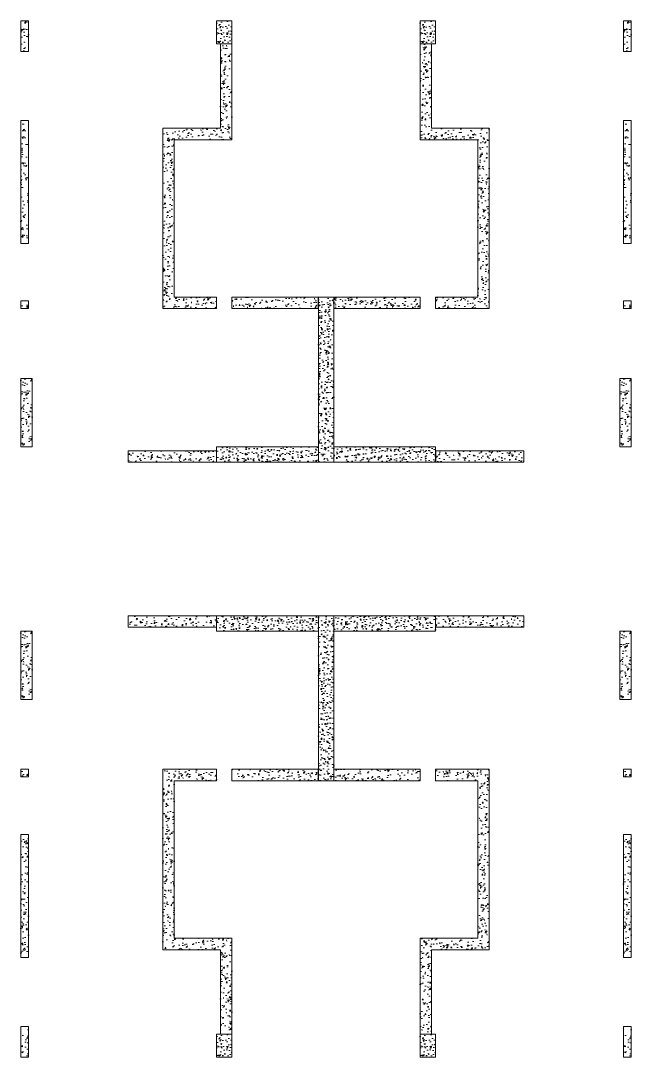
# Model space of a CAD drawing. Header units: millimetres. Extents: x 1078357 to 1340092, y -4684019 to -4550360.
# Drawn here: x 1249134 to 1257084, y -4638179 to -4624679 of the extents above; entities that cross this region are included whole.
import ezdxf

# ---------------------------------------------------------------- set-up
doc = ezdxf.new("R2010")
doc.units = ezdxf.units.MM
doc.layers.add('S-NON STR RCC WALL', color=8, linetype='Continuous', lineweight=0)
pattern_1 = [(50, (-5111161, 23564171.24), (182.184669, -15.93908554), [19.05, -209.55]), (355, (-5111161, 23564171.24), (-35.2434214, 191.0568452), [15.24, -167.6405842]), (100.4514447, (-5111145.82, 23564169.91), (146.9412471, 175.1177519), [16.1900088, -178.0902446]), (46.1842, (-5111161, 23564222.04), (271.0790409, -42.042328), [28.575, -314.325]), (96.6355576, (-5111138.41, 23564218.54), (237.404134, 247.4261246), [24.2850231, -267.1356082]), (351.1841512, (-5111161, 23564222.04), (237.404134, 247.4261246), [22.859967, -251.459732]), (21, (-5111135.6, 23564209.34), (151.6143913, -102.2651982), [19.05, -209.55]), (326, (-5111135.6, 23564209.34), (61.8020283, 184.1879661), [15.24, -167.64]), (71.451445, (-5111122.97, 23564200.82), (213.4164193, 81.9227689), [16.1900088, -178.0899376]), (37.5, (-5111161.004, 23564171.24), (3.08860325, 84.55503887), [0, -165.608, 0, -170.18, 0, -168.275]), (7.5, (-5111161, 23564171.24), (66.8196625, 100.18057482), [0, -97.028, 0, -161.798, 0, -64.135]), (327.5, (-5111217.646, 23564171.24), (135.59059517, -5.728744), [0, -63.5, 0, -198.12, 0, -262.89]), (317.5, (-5111243.05, 23564171.24), (148.1291814, 25.42649103), [0, -82.55, 0, -131.572, 0, -186.69])]
pattern_2 = [(50, (-5111161, 23564171.24), (182.184669, -15.93908554), [19.05, -209.55]), (355, (-5111161, 23564171.24), (-35.2434214, 191.0568452), [15.24, -167.6405842]), (100.4514447, (-5111145.82, 23564169.91), (146.9412471, 175.1177519), [16.1900088, -178.0902446]), (46.1842, (-5111161, 23564222.04), (271.0790409, -42.042328), [28.575, -314.325]), (96.6355576, (-5111138.41, 23564218.54), (237.404134, 247.4261246), [24.2850231, -267.1356082]), (351.1841512, (-5111161, 23564222.04), (237.404134, 247.4261246), [22.859967, -251.459732]), (21, (-5111135.6, 23564209.34), (151.6143913, -102.2651982), [19.05, -209.55]), (326, (-5111135.6, 23564209.34), (61.8020283, 184.1879661), [15.24, -167.64]), (71.451445, (-5111122.97, 23564200.82), (213.4164193, 81.9227689), [16.1900088, -178.0899376]), (37.5, (-5111161.004, 23564171.24), (3.08860325, 84.55503887), [0, -165.608, 0, -170.18, 0, -168.275]), (7.5, (-5111161, 23564171.24), (66.8196625, 100.18057482), [0, -97.028, 0, -161.798, 0, -64.135]), (327.5, (-5111217.646, 23564171.24), (135.59059517, -5.728744), [0, -63.5, 0, -198.12, 0, -262.89]), (317.5, (-5111243.05, 23564171.24), (148.1291814, 25.42649103), [0, -82.55, 0, -131.572, 0, -186.69])]
pattern_3 = [(230, (3790429.02, -7838428.63), (-143.4520365, 12.550427), [15, -165]), (175, (3790429.02, -7838428.63), (27.7502667, -150.438427), [12, -132]), (280.4514445, (3790417.07, -7838427.59), (-115.7017693, -137.887998), [12.7480384, -140.2284224]), (226.1842, (3790429.02, -7838468.63), (-213.448266, 33.103856), [22.5, -247.5]), (276.6356355, (3790411.23, -7838465.87), (-186.932389, -194.82372), [19.122068, -210.342752]), (171.184164, (3790429.02, -7838468.63), (-186.932389, -194.82372), [18, -198]), (201, (3790409.02, -7838458.63), (-119.3814104, 80.523778), [15, -165]), (146, (3790409.02, -7838458.63), (-48.6630664, -145.030009), [12, -132]), (251.4514447, (3790399.07, -7838451.92), (-168.0444753, -64.5062306), [12.748038, -140.2284224]), (217.5, (3790429.02, -7838428.634), (-2.43197106, -66.57877077), [0, -130.4, 0, -134, 0, -132.5]), (187.5, (3790429.02, -7838428.634), (-52.6139075, -78.8823424), [0, -76.4, 0, -127.4, 0, -50.5]), (147.5, (3790473.62, -7838428.634), (-106.7644872, 4.51097435), [0, -50, 0, -156, 0, -207]), (137.5, (3790493.62, -7838428.63), (-116.6372339, -20.0209965), [0, -65, 0, -103.6, 0, -147])]
pattern_4 = [(230, (3790429.02, -7838428.63), (-143.4520365, 12.550427), [15, -165]), (175, (3790429.02, -7838428.63), (27.7502667, -150.438427), [12, -132]), (280.4514445, (3790417.07, -7838427.59), (-115.7017693, -137.887998), [12.7480384, -140.2284224]), (226.1842, (3790429.02, -7838468.63), (-213.448266, 33.103856), [22.5, -247.5]), (276.6356355, (3790411.23, -7838465.87), (-186.932389, -194.82372), [19.122068, -210.342752]), (171.184164, (3790429.02, -7838468.63), (-186.932389, -194.82372), [18, -198]), (201, (3790409.02, -7838458.63), (-119.3814104, 80.523778), [15, -165]), (146, (3790409.02, -7838458.63), (-48.6630664, -145.030009), [12, -132]), (251.4514447, (3790399.07, -7838451.92), (-168.0444753, -64.5062306), [12.748038, -140.2284224]), (217.5, (3790429.02, -7838428.634), (-2.43197106, -66.57877077), [0, -130.4, 0, -134, 0, -132.5]), (187.5, (3790429.02, -7838428.634), (-52.6139075, -78.8823424), [0, -76.4, 0, -127.4, 0, -50.5]), (147.5, (3790473.62, -7838428.634), (-106.7644872, 4.51097435), [0, -50, 0, -156, 0, -207]), (137.5, (3790493.62, -7838428.63), (-116.6372339, -20.0209965), [0, -65, 0, -103.6, 0, -147])]

msp = doc.modelspace()

# ---------------------------------------------------------------- hatches: boundary and pattern name
at = {"layer": 'S-NON STR RCC WALL'}
h = msp.add_hatch(dxfattribs=at)
h.set_pattern_fill('AR-CONC', color=256, angle=180)
h.set_pattern_definition([(50, (1249197.71, -4440108.92), (182.18467, -15.93909), [19.05, -209.55]), (355, (1249197.71, -4440108.92), (-35.24342, 191.05685), [15.24, -167.64058]), (100.45144, (1249212.9, -4440110.25), (146.94125, 175.11775), [16.19, -178.09024]), (46.1842, (1249197.71, -4440058.12), (271.07904, -42.04233), [28.575, -314.325]), (96.63556, (1249220.3, -4440061.62), (237.40413, 247.42612), [24.28502, -267.1356]), (351.18415, (1249197.71, -4440058.12), (237.40413, 247.42612), [22.85997, -251.45973]), (21, (1249223.11, -4440070.82), (151.61439, -102.2652), [19.05, -209.55]), (326, (1249223.11, -4440070.82), (61.80203, 184.18797), [15.24, -167.64]), (71.45144, (1249235.75, -4440079.34), (213.41642, 81.92277), [16.19, -178.08994]), (37.5, (1249197.714, -4440108.92), (3.088603, 84.55504), [0, -165.608, 0, -170.18, 0, -168.275]), (7.5, (1249197.71, -4440108.92), (66.819663, 100.180575), [0, -97.028, 0, -161.798, 0, -64.135]), (327.5, (1249141.07, -4440108.92), (135.590595, -5.728744), [0, -63.5, 0, -198.12, 0, -262.89]), (317.5, (1249115.67, -4440108.92), (148.12918, 25.42649), [0, -82.55, 0, -131.572, 0, -186.69])])
h.paths.add_polyline_path([(1249134.4, -4624678.6), (1249234.4, -4624678.6), (1249234.3, -4625078.6), (1249134.3, -4625078.6)])
h = msp.add_hatch(dxfattribs=at)
h.set_pattern_fill('AR-CONC', color=8, scale=20, angle=90)
h.set_pattern_definition([(140, (-1956315.6, -7163423.13), (12.550427, 143.4520365), [15, -165]), (85, (-1956315.6, -7163423.13), (-150.438427, -27.7502667), [12, -132]), (190.4514445, (-1956314.55, -7163411.18), (-137.887998, 115.7017693), [12.7480384, -140.2284224]), (136.1842, (-1956355.6, -7163423.13), (33.103856, 213.448266), [22.5, -247.5]), (186.6356355, (-1956352.84, -7163405.34), (-194.82372, 186.932389), [19.122068, -210.342752]), (81.184164, (-1956355.6, -7163423.13), (-194.82372, 186.932389), [18, -198]), (111, (-1956345.6, -7163403.13), (80.523778, 119.3814104), [15, -165]), (56, (-1956345.6, -7163403.13), (-145.030009, 48.6630664), [12, -132]), (161.4514447, (-1956338.89, -7163393.18), (-64.5062306, 168.0444753), [12.748038, -140.2284224]), (127.5, (-1956315.597, -7163423.13), (-66.57877077, 2.43197106), [0, -130.4, 0, -134, 0, -132.5]), (97.5, (-1956315.6, -7163423.13), (-78.8823424, 52.6139075), [0, -76.4, 0, -127.4, 0, -50.5]), (57.5, (-1956315.597, -7163467.73), (4.51097435, 106.7644872), [0, -50, 0, -156, 0, -207]), (47.5, (-1956315.6, -7163487.73), (-20.0209965, 116.6372339), [0, -65, 0, -103.6, 0, -147])])
h.paths.add_polyline_path([(1251884.4, -4624678.6), (1251884.4, -4624978.6), (1251684.5, -4624978.6), (1251684.5, -4624678.6)])
h = msp.add_hatch(dxfattribs=at)
h.set_pattern_fill('AR-CONC', color=8, scale=20, angle=90)
h.set_pattern_definition([(140, (-1953665.6, -7163423.14), (12.550427, 143.4520365), [15, -165]), (85, (-1953665.6, -7163423.14), (-150.438427, -27.7502667), [12, -132]), (190.4514445, (-1953664.55, -7163411.18), (-137.887998, 115.7017693), [12.7480384, -140.2284224]), (136.1842, (-1953705.6, -7163423.14), (33.103856, 213.448266), [22.5, -247.5]), (186.6356355, (-1953702.84, -7163405.35), (-194.82372, 186.932389), [19.122068, -210.342752]), (81.184164, (-1953705.6, -7163423.14), (-194.82372, 186.932389), [18, -198]), (111, (-1953695.6, -7163403.14), (80.523778, 119.3814104), [15, -165]), (56, (-1953695.6, -7163403.14), (-145.030009, 48.6630664), [12, -132]), (161.4514447, (-1953688.89, -7163393.19), (-64.5062306, 168.0444753), [12.748038, -140.2284224]), (127.5, (-1953665.597, -7163423.136), (-66.57877077, 2.43197106), [0, -130.4, 0, -134, 0, -132.5]), (97.5, (-1953665.6, -7163423.136), (-78.8823424, 52.6139075), [0, -76.4, 0, -127.4, 0, -50.5]), (57.5, (-1953665.597, -7163467.736), (4.51097435, 106.7644872), [0, -50, 0, -156, 0, -207]), (47.5, (-1953665.6, -7163487.74), (-20.0209965, 116.6372339), [0, -65, 0, -103.6, 0, -147])])
h.paths.add_polyline_path([(1254534.4, -4624678.6), (1254534.4, -4624978.6), (1254334.5, -4624978.6), (1254334.5, -4624678.6)])
h = msp.add_hatch(dxfattribs=at)
h.set_pattern_fill('AR-CONC', color=256, angle=180)
h.set_pattern_definition([(50, (1257047.73, -4440108.92), (182.18467, -15.93909), [19.05, -209.55]), (355, (1257047.73, -4440108.92), (-35.24342, 191.05685), [15.24, -167.64058]), (100.45144, (1257062.91, -4440110.25), (146.94125, 175.11775), [16.19, -178.09024]), (46.1842, (1257047.73, -4440058.12), (271.07904, -42.04233), [28.575, -314.325]), (96.63556, (1257070.32, -4440061.62), (237.40413, 247.42612), [24.28502, -267.1356]), (351.18415, (1257047.73, -4440058.12), (237.40413, 247.42612), [22.85997, -251.45973]), (21, (1257073.13, -4440070.82), (151.61439, -102.2652), [19.05, -209.55]), (326, (1257073.13, -4440070.82), (61.80203, 184.18797), [15.24, -167.64]), (71.45144, (1257085.77, -4440079.34), (213.41642, 81.92277), [16.19, -178.08994]), (37.5, (1257047.73, -4440108.92), (3.088603, 84.55504), [0, -165.608, 0, -170.18, 0, -168.275]), (7.5, (1257047.73, -4440108.92), (66.819663, 100.180575), [0, -97.028, 0, -161.798, 0, -64.135]), (327.5, (1256991.09, -4440108.92), (135.590595, -5.728744), [0, -63.5, 0, -198.12, 0, -262.89]), (317.5, (1256965.69, -4440108.92), (148.12918, 25.42649), [0, -82.55, 0, -131.572, 0, -186.69])])
h.paths.add_polyline_path([(1256984.3, -4624678.6), (1257084.3, -4624678.6), (1257084.3, -4625078.6), (1256984.3, -4625078.6)])
h = msp.add_hatch(dxfattribs=at)
h.set_pattern_fill('AR-CONC', color=256)
h.set_pattern_definition(pattern_2)
h.paths.add_polyline_path([(1250984.3, -4626078.6), (1250984.3, -4628428.6), (1251684.3, -4628428.6), (1251684.3, -4628278.6), (1251134.3, -4628278.6), (1251134.3, -4626228.6), (1251884.3, -4626228.6), (1251884.3, -4624978.5), (1251734.3, -4624978.5), (1251734.3, -4626078.6)])
h = msp.add_hatch(dxfattribs=at)
h.set_pattern_fill('AR-CONC', color=256, angle=180)
h.set_pattern_definition(pattern_2)
h.paths.add_polyline_path([(1255234.3, -4626078.6), (1255234.3, -4628428.6), (1254534.3, -4628428.6), (1254534.3, -4628278.6), (1255084.3, -4628278.6), (1255084.3, -4626228.6), (1254334.3, -4626228.6), (1254334.3, -4624978.5), (1254484.3, -4624978.5), (1254484.3, -4626078.6)])
h = msp.add_hatch(dxfattribs=at)
h.set_pattern_fill('AR-CONC', color=256, angle=180)
h.set_pattern_definition([(50, (2346422.43, -9124128.1), (182.184669, -15.9390855), [19.05, -209.55]), (355, (2346422.43, -9124128.1), (-35.2434214, 191.056845), [15.24, -167.640584]), (100.4514447, (2346437.61, -9124129.43), (146.941247, 175.117752), [16.190009, -178.0902446]), (46.1842, (2346422.43, -9124077.3), (271.079041, -42.042328), [28.575, -314.325]), (96.6355576, (2346445.02, -9124080.8), (237.404134, 247.426125), [24.285023, -267.135608]), (351.184151, (2346422.43, -9124077.3), (237.404134, 247.426125), [22.859967, -251.459732]), (21, (2346447.83, -9124090), (151.6143913, -102.265198), [19.05, -209.55]), (326, (2346447.83, -9124090), (61.802028, 184.187966), [15.24, -167.64]), (71.451445, (2346460.46, -9124098.53), (213.416419, 81.922769), [16.190009, -178.0899376]), (37.5, (2346422.43, -9124128.106), (3.08860325, 84.5550389), [0, -165.608, 0, -170.18, 0, -168.275]), (7.5, (2346422.43, -9124128.11), (66.8196625, 100.1805748), [0, -97.028, 0, -161.798, 0, -64.135]), (327.5, (2346365.79, -9124128.106), (135.5905952, -5.728744), [0, -63.5, 0, -198.12, 0, -262.89]), (317.5, (2346340.39, -9124128.11), (148.1291814, 25.426491), [0, -82.55, 0, -131.572, 0, -186.69])])
h.paths.add_polyline_path([(1249134.3, -4625978.6), (1249234.3, -4625978.6), (1249234.3, -4627578.6), (1249134.3, -4627578.6)])
h = msp.add_hatch(dxfattribs=at)
h.set_pattern_fill('AR-CONC', color=256, angle=180)
h.set_pattern_definition([(50, (2354272.45, -9124128.1), (182.184669, -15.9390855), [19.05, -209.55]), (355, (2354272.45, -9124128.1), (-35.2434214, 191.056845), [15.24, -167.640584]), (100.4514447, (2354287.63, -9124129.43), (146.941247, 175.117752), [16.190009, -178.0902446]), (46.1842, (2354272.45, -9124077.3), (271.079041, -42.042328), [28.575, -314.325]), (96.6355576, (2354295.04, -9124080.8), (237.404134, 247.426125), [24.285023, -267.135608]), (351.184151, (2354272.45, -9124077.3), (237.404134, 247.426125), [22.859967, -251.459732]), (21, (2354297.85, -9124090), (151.6143913, -102.265198), [19.05, -209.55]), (326, (2354297.85, -9124090), (61.802028, 184.187966), [15.24, -167.64]), (71.451445, (2354310.48, -9124098.53), (213.416419, 81.922769), [16.190009, -178.0899376]), (37.5, (2354272.45, -9124128.106), (3.08860325, 84.5550389), [0, -165.608, 0, -170.18, 0, -168.275]), (7.5, (2354272.45, -9124128.11), (66.8196625, 100.1805748), [0, -97.028, 0, -161.798, 0, -64.135]), (327.5, (2354215.806, -9124128.106), (135.5905952, -5.728744), [0, -63.5, 0, -198.12, 0, -262.89]), (317.5, (2354190.4, -9124128.11), (148.1291814, 25.426491), [0, -82.55, 0, -131.572, 0, -186.69])])
h.paths.add_polyline_path([(1256984.3, -4625978.6), (1257084.3, -4625978.6), (1257084.3, -4627578.6), (1256984.3, -4627578.6)])
h = msp.add_hatch(dxfattribs=at)
h.set_pattern_fill('AR-CONC', color=256)
h.set_pattern_definition(pattern_2)
h.paths.add_polyline_path([(1253009.3, -4628278.6), (1251884.3, -4628278.6), (1251884.3, -4628428.6), (1253009.3, -4628428.6)])
h = msp.add_hatch(dxfattribs=at)
h.set_pattern_fill('AR-CONC', color=8, scale=20, angle=180)
h.set_pattern_definition(pattern_4)
h.paths.add_polyline_path([(1253009.5, -4628278.6), (1253209.5, -4628278.6), (1253209.5, -4630428.6), (1253009.5, -4630428.6)])
h = msp.add_hatch(dxfattribs=at)
h.set_pattern_fill('AR-CONC', color=256, angle=180)
h.set_pattern_definition(pattern_2)
h.paths.add_polyline_path([(1253209.3, -4628278.6), (1254334.3, -4628278.6), (1254334.3, -4628428.6), (1253209.3, -4628428.6)])
h = msp.add_hatch(dxfattribs=at)
h.set_pattern_fill('AR-CONC', color=256, angle=180)
h.set_pattern_definition([(50, (2346409.22, -9125492.77), (182.184669, -15.9390855), [19.05, -209.55]), (355, (2346409.22, -9125492.77), (-35.2434214, 191.056845), [15.24, -167.640584]), (100.4514447, (2346424.4, -9125494.1), (146.941247, 175.117752), [16.190009, -178.0902446]), (46.1842, (2346409.22, -9125441.97), (271.079041, -42.042328), [28.575, -314.325]), (96.6355576, (2346431.8, -9125445.47), (237.404134, 247.426125), [24.285023, -267.135608]), (351.184151, (2346409.22, -9125441.97), (237.404134, 247.426125), [22.859967, -251.459732]), (21, (2346434.62, -9125454.67), (151.6143913, -102.265198), [19.05, -209.55]), (326, (2346434.62, -9125454.67), (61.802028, 184.187966), [15.24, -167.64]), (71.451445, (2346447.25, -9125463.2), (213.416419, 81.922769), [16.190009, -178.0899376]), (37.5, (2346409.216, -9125492.77), (3.08860325, 84.5550389), [0, -165.608, 0, -170.18, 0, -168.275]), (7.5, (2346409.22, -9125492.77), (66.8196625, 100.1805748), [0, -97.028, 0, -161.798, 0, -64.135]), (327.5, (2346352.574, -9125492.77), (135.5905952, -5.728744), [0, -63.5, 0, -198.12, 0, -262.89]), (317.5, (2346327.17, -9125492.77), (148.1291814, 25.426491), [0, -82.55, 0, -131.572, 0, -186.69])])
h.paths.add_polyline_path([(1249134.3, -4628428.6), (1249234.3, -4628428.6), (1249234.3, -4628328.6), (1249134.3, -4628328.6)])
h = msp.add_hatch(dxfattribs=at)
h.set_pattern_fill('AR-CONC', color=256, angle=180)
h.set_pattern_definition([(50, (2354259.23, -9125492.77), (182.184669, -15.9390855), [19.05, -209.55]), (355, (2354259.23, -9125492.77), (-35.2434214, 191.056845), [15.24, -167.640584]), (100.4514447, (2354274.42, -9125494.1), (146.941247, 175.117752), [16.190009, -178.0902446]), (46.1842, (2354259.23, -9125441.97), (271.079041, -42.042328), [28.575, -314.325]), (96.6355576, (2354281.82, -9125445.47), (237.404134, 247.426125), [24.285023, -267.135608]), (351.184151, (2354259.23, -9125441.97), (237.404134, 247.426125), [22.859967, -251.459732]), (21, (2354284.63, -9125454.67), (151.6143913, -102.265198), [19.05, -209.55]), (326, (2354284.63, -9125454.67), (61.802028, 184.187966), [15.24, -167.64]), (71.451445, (2354297.27, -9125463.2), (213.416419, 81.922769), [16.190009, -178.0899376]), (37.5, (2354259.233, -9125492.77), (3.08860325, 84.5550389), [0, -165.608, 0, -170.18, 0, -168.275]), (7.5, (2354259.23, -9125492.77), (66.8196625, 100.1805748), [0, -97.028, 0, -161.798, 0, -64.135]), (327.5, (2354202.59, -9125492.77), (135.5905952, -5.728744), [0, -63.5, 0, -198.12, 0, -262.89]), (317.5, (2354177.19, -9125492.77), (148.1291814, 25.426491), [0, -82.55, 0, -131.572, 0, -186.69])])
h.paths.add_polyline_path([(1256984.3, -4628428.6), (1257084.3, -4628428.6), (1257084.3, -4628328.6), (1256984.3, -4628328.6)])
h = msp.add_hatch(dxfattribs=at)
h.set_pattern_fill('AR-CONC', color=256, angle=180)
h.set_pattern_definition([(50, (-6202400.47, 28248190.42), (182.184669, -15.93908554), [19.05, -209.55]), (355, (-6202400.47, 28248190.42), (-35.2434214, 191.0568452), [15.24, -167.6405842]), (100.4514447, (-6202385.28, 28248189.1), (146.9412471, 175.1177519), [16.1900088, -178.0902446]), (46.1842, (-6202400.47, 28248241.22), (271.0790409, -42.042328), [28.575, -314.325]), (96.6355576, (-6202377.88, 28248237.72), (237.404134, 247.4261246), [24.2850231, -267.1356082]), (351.1841512, (-6202400.47, 28248241.22), (237.404134, 247.4261246), [22.859967, -251.459732]), (21, (-6202375.07, 28248228.52), (151.6143913, -102.2651982), [19.05, -209.55]), (326, (-6202375.07, 28248228.52), (61.8020283, 184.1879661), [15.24, -167.64]), (71.451445, (-6202362.43, 28248220), (213.4164193, 81.9227689), [16.1900088, -178.0899376]), (37.5, (-6202400.466, 28248190.42), (3.08860325, 84.55503887), [0, -165.608, 0, -170.18, 0, -168.275]), (7.5, (-6202400.47, 28248190.42), (66.8196625, 100.18057482), [0, -97.028, 0, -161.798, 0, -64.135]), (327.5, (-6202457.11, 28248190.42), (135.59059517, -5.72874399), [0, -63.5, 0, -198.12, 0, -262.89]), (317.5, (-6202482.51, 28248190.42), (148.1291814, 25.42649103), [0, -82.55, 0, -131.572, 0, -186.69])])
h.paths.add_polyline_path([(1249134.3, -4629338.6), (1249284.3, -4629338.6), (1249284.3, -4630228.5), (1249134.3, -4630228.5)])
h = msp.add_hatch(dxfattribs=at)
h.set_pattern_fill('AR-CONC', color=256, angle=180)
h.set_pattern_definition([(50, (-6194600.47, 28248190.42), (182.184669, -15.93908554), [19.05, -209.55]), (355, (-6194600.47, 28248190.42), (-35.2434214, 191.0568452), [15.24, -167.6405842]), (100.4514447, (-6194585.29, 28248189.1), (146.9412471, 175.1177519), [16.1900088, -178.0902446]), (46.1842, (-6194600.47, 28248241.22), (271.0790409, -42.042328), [28.575, -314.325]), (96.6355576, (-6194577.88, 28248237.72), (237.404134, 247.4261246), [24.2850231, -267.1356082]), (351.1841512, (-6194600.47, 28248241.22), (237.404134, 247.4261246), [22.859967, -251.459732]), (21, (-6194575.07, 28248228.52), (151.6143913, -102.2651982), [19.05, -209.55]), (326, (-6194575.07, 28248228.52), (61.8020283, 184.1879661), [15.24, -167.64]), (71.451445, (-6194562.44, 28248220), (213.4164193, 81.9227689), [16.1900088, -178.0899376]), (37.5, (-6194600.47, 28248190.42), (3.08860325, 84.55503887), [0, -165.608, 0, -170.18, 0, -168.275]), (7.5, (-6194600.47, 28248190.42), (66.8196625, 100.18057482), [0, -97.028, 0, -161.798, 0, -64.135]), (327.5, (-6194657.115, 28248190.42), (135.59059517, -5.72874399), [0, -63.5, 0, -198.12, 0, -262.89]), (317.5, (-6194682.51, 28248190.42), (148.1291814, 25.42649103), [0, -82.55, 0, -131.572, 0, -186.69])])
h.paths.add_polyline_path([(1256934.3, -4629338.6), (1257084.3, -4629338.6), (1257084.3, -4630228.5), (1256934.3, -4630228.5)])
h = msp.add_hatch(dxfattribs=at)
h.set_pattern_fill('AR-CONC', color=256)
h.set_pattern_definition(pattern_1)
h.paths.add_polyline_path([(1251684.3, -4630278.6), (1250534.3, -4630278.6), (1250534.3, -4630428.6), (1251684.3, -4630428.6)])
h = msp.add_hatch(dxfattribs=at)
h.set_pattern_fill('AR-CONC', color=8, scale=20, angle=180)
h.set_pattern_definition(pattern_3)
h.paths.add_polyline_path([(1251684.5, -4630228.6), (1253009.5, -4630228.6), (1253009.5, -4630428.5), (1251684.5, -4630428.5)])
h = msp.add_hatch(dxfattribs=at)
h.set_pattern_fill('AR-CONC', color=8, scale=20, angle=180)
h.set_pattern_definition(pattern_3)
h.paths.add_polyline_path([(1253209.5, -4630228.6), (1254534.5, -4630228.6), (1254534.5, -4630428.6), (1253209.5, -4630428.6)])
h = msp.add_hatch(dxfattribs=at)
h.set_pattern_fill('AR-CONC', color=256)
h.set_pattern_definition(pattern_1)
h.paths.add_polyline_path([(1255684.3, -4630278.6), (1254539.8, -4630278.6), (1254539.8, -4630428.6), (1255684.3, -4630428.6)])
at = {"layer": 'S-NON STR RCC WALL', "ltscale": 700}
h = msp.add_hatch(dxfattribs=at)
h.set_pattern_fill('AR-CONC', color=256)
h.set_pattern_definition([(50, (1213089.47, -4461738.22), (182.18467, -15.93909), [19.05, -209.55]), (355, (1213089.47, -4461738.22), (-35.24342, 191.05685), [15.24, -167.64058]), (100.45144, (1213104.65, -4461739.55), (146.94125, 175.11775), [16.19, -178.09024]), (46.1842, (1213089.47, -4461687.42), (271.07904, -42.04233), [28.575, -314.325]), (96.63556, (1213112.06, -4461690.93), (237.40413, 247.42612), [24.28502, -267.1356]), (351.18415, (1213089.47, -4461687.42), (237.40413, 247.42612), [22.85997, -251.45973]), (21, (1213114.87, -4461700.12), (151.61439, -102.2652), [19.05, -209.55]), (326, (1213114.87, -4461700.12), (61.80203, 184.18797), [15.24, -167.64]), (71.45144, (1213127.5, -4461708.65), (213.41642, 81.92277), [16.19, -178.08994]), (37.5, (1213089.47, -4461738.22), (3.088603, 84.55504), [0, -165.608, 0, -170.18, 0, -168.275]), (7.5, (1213089.47, -4461738.22), (66.819663, 100.180575), [0, -97.028, 0, -161.798, 0, -64.135]), (327.5, (1213032.83, -4461738.22), (135.590595, -5.728744), [0, -63.5, 0, -198.12, 0, -262.89]), (317.5, (1213007.43, -4461738.22), (148.12918, 25.42649), [0, -82.55, 0, -131.572, 0, -186.69])])
h.paths.add_polyline_path([(1251684.3, -4632428.6), (1250534.3, -4632428.6), (1250534.3, -4632578.6), (1251684.3, -4632578.6)])
at = {"layer": 'S-NON STR RCC WALL'}
h = msp.add_hatch(dxfattribs=at)
h.set_pattern_fill('AR-CONC', color=8, scale=20, angle=180)
h.set_pattern_definition(pattern_3)
h.paths.add_polyline_path([(1251684.5, -4632428.6), (1253009.5, -4632428.6), (1253009.5, -4632628.6), (1251684.5, -4632628.6)])
h = msp.add_hatch(dxfattribs=at)
h.set_pattern_fill('AR-CONC', color=8, scale=20, angle=180)
h.set_pattern_definition(pattern_4)
h.paths.add_polyline_path([(1253009.5, -4634578.6), (1253209.5, -4634578.6), (1253209.5, -4632428.6), (1253009.5, -4632428.6)])
h = msp.add_hatch(dxfattribs=at)
h.set_pattern_fill('AR-CONC', color=8, scale=20, angle=180)
h.set_pattern_definition(pattern_3)
h.paths.add_polyline_path([(1253209.5, -4632428.6), (1254534.5, -4632428.6), (1254534.5, -4632628.6), (1253209.5, -4632628.6)])
h = msp.add_hatch(dxfattribs=at)
h.set_pattern_fill('AR-CONC', color=256)
h.set_pattern_definition([(50, (-5111161, 23564171.24), (182.184669, -15.93908554), [19.05, -209.55]), (355, (-5111161, 23564171.24), (-35.2434214, 191.0568452), [15.24, -167.6405842]), (100.4514447, (-5111145.82, 23564169.91), (146.9412471, 175.1177519), [16.1900088, -178.0902446]), (46.1842, (-5111161, 23564222.04), (271.0790409, -42.042328), [28.575, -314.325]), (96.6355576, (-5111138.41, 23564218.54), (237.404134, 247.4261246), [24.2850231, -267.1356082]), (351.1841512, (-5111161, 23564222.04), (237.404134, 247.4261246), [22.859967, -251.459732]), (21, (-5111135.6, 23564209.34), (151.6143913, -102.2651982), [19.05, -209.55]), (326, (-5111135.6, 23564209.34), (61.8020283, 184.1879661), [15.24, -167.64]), (71.451445, (-5111122.97, 23564200.82), (213.4164193, 81.9227689), [16.1900088, -178.0899376]), (37.5, (-5111161.004, 23564171.24), (3.08860325, 84.55503887), [0, -165.608, 0, -170.18, 0, -168.275]), (7.5, (-5111161, 23564171.24), (66.8196625, 100.18057482), [0, -97.028, 0, -161.798, 0, -64.135]), (327.5, (-5111217.646, 23564171.24), (135.59059517, -5.728744), [0, -63.5, 0, -198.12, 0, -262.89]), (317.5, (-5111243.05, 23564171.24), (148.1291814, 25.42649103), [0, -82.55, 0, -131.572, 0, -186.69])])
h.paths.add_polyline_path([(1255684.3, -4632578.6), (1254534.3, -4632578.6), (1254534.3, -4632428.6), (1255684.3, -4632428.6)])
h = msp.add_hatch(dxfattribs=at)
h.set_pattern_fill('AR-CONC', color=256, angle=180)
h.set_pattern_definition([(50, (-6202400.47, 28244900.4), (182.184669, -15.93908554), [19.05, -209.55]), (355, (-6202400.47, 28244900.4), (-35.2434214, 191.0568452), [15.24, -167.6405842]), (100.4514447, (-6202385.28, 28244899.07), (146.9412471, 175.1177519), [16.1900088, -178.0902446]), (46.1842, (-6202400.47, 28244951.2), (271.0790409, -42.042328), [28.575, -314.325]), (96.6355576, (-6202377.88, 28244947.7), (237.404134, 247.4261246), [24.2850231, -267.1356082]), (351.1841512, (-6202400.47, 28244951.2), (237.404134, 247.4261246), [22.859967, -251.459732]), (21, (-6202375.07, 28244938.5), (151.6143913, -102.2651982), [19.05, -209.55]), (326, (-6202375.07, 28244938.5), (61.8020283, 184.1879661), [15.24, -167.64]), (71.451445, (-6202362.43, 28244929.98), (213.4164193, 81.9227689), [16.1900088, -178.0899376]), (37.5, (-6202400.466, 28244900.4), (3.08860325, 84.55503887), [0, -165.608, 0, -170.18, 0, -168.275]), (7.5, (-6202400.47, 28244900.4), (66.8196625, 100.18057482), [0, -97.028, 0, -161.798, 0, -64.135]), (327.5, (-6202457.11, 28244900.4), (135.59059517, -5.72874399), [0, -63.5, 0, -198.12, 0, -262.89]), (317.5, (-6202482.51, 28244900.4), (148.1291814, 25.42649103), [0, -82.55, 0, -131.572, 0, -186.69])])
h.paths.add_polyline_path([(1249134.3, -4632628.6), (1249284.3, -4632628.6), (1249284.3, -4633518.5), (1249134.3, -4633518.5)])
h = msp.add_hatch(dxfattribs=at)
h.set_pattern_fill('AR-CONC', color=256, angle=180)
h.set_pattern_definition([(50, (-6194600.47, 28244900.4), (182.184669, -15.93908554), [19.05, -209.55]), (355, (-6194600.47, 28244900.4), (-35.2434214, 191.0568452), [15.24, -167.6405842]), (100.4514447, (-6194585.28, 28244899.07), (146.9412471, 175.1177519), [16.1900088, -178.0902446]), (46.1842, (-6194600.47, 28244951.2), (271.0790409, -42.042328), [28.575, -314.325]), (96.6355576, (-6194577.88, 28244947.7), (237.404134, 247.4261246), [24.2850231, -267.1356082]), (351.1841512, (-6194600.47, 28244951.2), (237.404134, 247.4261246), [22.859967, -251.459732]), (21, (-6194575.07, 28244938.5), (151.6143913, -102.2651982), [19.05, -209.55]), (326, (-6194575.07, 28244938.5), (61.8020283, 184.1879661), [15.24, -167.64]), (71.451445, (-6194562.43, 28244929.98), (213.4164193, 81.9227689), [16.1900088, -178.0899376]), (37.5, (-6194600.466, 28244900.4), (3.08860325, 84.55503887), [0, -165.608, 0, -170.18, 0, -168.275]), (7.5, (-6194600.47, 28244900.4), (66.8196625, 100.18057482), [0, -97.028, 0, -161.798, 0, -64.135]), (327.5, (-6194657.11, 28244900.4), (135.59059517, -5.72874399), [0, -63.5, 0, -198.12, 0, -262.89]), (317.5, (-6194682.51, 28244900.4), (148.1291814, 25.42649103), [0, -82.55, 0, -131.572, 0, -186.69])])
h.paths.add_polyline_path([(1256934.3, -4632628.6), (1257084.3, -4632628.6), (1257084.3, -4633518.5), (1256934.3, -4633518.5)])
h = msp.add_hatch(dxfattribs=at)
h.set_pattern_fill('AR-CONC', color=256, angle=180)
h.set_pattern_definition([(50, (2346409.22, -9125492.59), (182.184669, -15.9390855), [19.05, -209.55]), (355, (2346409.22, -9125492.6), (-35.2434214, 191.056845), [15.24, -167.640584]), (100.4514447, (2346424.4, -9125493.92), (146.941247, 175.117752), [16.190009, -178.0902446]), (46.1842, (2346409.22, -9125441.8), (271.079041, -42.042328), [28.575, -314.325]), (96.6355576, (2346431.8, -9125445.3), (237.404134, 247.426125), [24.285023, -267.135608]), (351.184151, (2346409.22, -9125441.8), (237.404134, 247.426125), [22.859967, -251.459732]), (21, (2346434.62, -9125454.49), (151.6143913, -102.265198), [19.05, -209.55]), (326, (2346434.62, -9125454.5), (61.802028, 184.187966), [15.24, -167.64]), (71.451445, (2346447.25, -9125463.01), (213.416419, 81.922769), [16.190009, -178.0899376]), (37.5, (2346409.216, -9125492.59), (3.08860325, 84.5550389), [0, -165.608, 0, -170.18, 0, -168.275]), (7.5, (2346409.22, -9125492.59), (66.8196625, 100.1805748), [0, -97.028, 0, -161.798, 0, -64.135]), (327.5, (2346352.574, -9125492.59), (135.5905952, -5.728744), [0, -63.5, 0, -198.12, 0, -262.89]), (317.5, (2346327.17, -9125492.59), (148.1291814, 25.426491), [0, -82.55, 0, -131.572, 0, -186.69])])
h.paths.add_polyline_path([(1249134.3, -4634428.4), (1249234.3, -4634428.4), (1249234.3, -4634528.4), (1249134.3, -4634528.4)])
h = msp.add_hatch(dxfattribs=at)
h.set_pattern_fill('AR-CONC', color=256)
h.set_pattern_definition(pattern_2)
h.paths.add_polyline_path([(1250984.3, -4636778.6), (1250984.3, -4634428.6), (1251684.3, -4634428.6), (1251684.3, -4634578.6), (1251134.3, -4634578.6), (1251134.3, -4636628.6), (1251884.3, -4636628.6), (1251884.3, -4637878.6), (1251734.3, -4637878.6), (1251734.3, -4636778.6)])
h = msp.add_hatch(dxfattribs=at)
h.set_pattern_fill('AR-CONC', color=256)
h.set_pattern_definition(pattern_2)
h.paths.add_polyline_path([(1253009.3, -4634578.6), (1251884.3, -4634578.6), (1251884.3, -4634428.6), (1253009.3, -4634428.6)])
h = msp.add_hatch(dxfattribs=at)
h.set_pattern_fill('AR-CONC', color=256, angle=180)
h.set_pattern_definition(pattern_2)
h.paths.add_polyline_path([(1253209.3, -4634578.6), (1254334.3, -4634578.6), (1254334.3, -4634428.6), (1253209.3, -4634428.6)])
h = msp.add_hatch(dxfattribs=at)
h.set_pattern_fill('AR-CONC', color=256, angle=180)
h.set_pattern_definition(pattern_2)
h.paths.add_polyline_path([(1255234.3, -4636778.6), (1255234.3, -4634428.6), (1254534.3, -4634428.6), (1254534.3, -4634578.6), (1255084.3, -4634578.6), (1255084.3, -4636628.6), (1254334.3, -4636628.6), (1254334.3, -4637878.6), (1254484.3, -4637878.6), (1254484.3, -4636778.6)])
h = msp.add_hatch(dxfattribs=at)
h.set_pattern_fill('AR-CONC', color=256, angle=180)
h.set_pattern_definition([(50, (2354259.23, -9125492.59), (182.184669, -15.9390855), [19.05, -209.55]), (355, (2354259.23, -9125492.6), (-35.2434214, 191.056845), [15.24, -167.640584]), (100.4514447, (2354274.42, -9125493.92), (146.941247, 175.117752), [16.190009, -178.0902446]), (46.1842, (2354259.23, -9125441.8), (271.079041, -42.042328), [28.575, -314.325]), (96.6355576, (2354281.82, -9125445.3), (237.404134, 247.426125), [24.285023, -267.135608]), (351.184151, (2354259.23, -9125441.8), (237.404134, 247.426125), [22.859967, -251.459732]), (21, (2354284.63, -9125454.49), (151.6143913, -102.265198), [19.05, -209.55]), (326, (2354284.63, -9125454.5), (61.802028, 184.187966), [15.24, -167.64]), (71.451445, (2354297.27, -9125463.01), (213.416419, 81.922769), [16.190009, -178.0899376]), (37.5, (2354259.233, -9125492.59), (3.08860325, 84.5550389), [0, -165.608, 0, -170.18, 0, -168.275]), (7.5, (2354259.23, -9125492.59), (66.8196625, 100.1805748), [0, -97.028, 0, -161.798, 0, -64.135]), (327.5, (2354202.59, -9125492.59), (135.5905952, -5.728744), [0, -63.5, 0, -198.12, 0, -262.89]), (317.5, (2354177.19, -9125492.59), (148.1291814, 25.426491), [0, -82.55, 0, -131.572, 0, -186.69])])
h.paths.add_polyline_path([(1256984.3, -4634428.4), (1257084.3, -4634428.4), (1257084.3, -4634528.4), (1256984.3, -4634528.4)])
h = msp.add_hatch(dxfattribs=at)
h.set_pattern_fill('AR-CONC', color=256, angle=180)
h.set_pattern_definition([(50, (2346422.43, -9124127.93), (182.184669, -15.9390855), [19.05, -209.55]), (355, (2346422.43, -9124127.93), (-35.2434214, 191.056845), [15.24, -167.640584]), (100.4514447, (2346437.61, -9124129.26), (146.941247, 175.117752), [16.190009, -178.0902446]), (46.1842, (2346422.43, -9124077.13), (271.079041, -42.042328), [28.575, -314.325]), (96.6355576, (2346445.02, -9124080.63), (237.404134, 247.426125), [24.285023, -267.135608]), (351.184151, (2346422.43, -9124077.13), (237.404134, 247.426125), [22.859967, -251.459732]), (21, (2346447.83, -9124089.83), (151.6143913, -102.265198), [19.05, -209.55]), (326, (2346447.83, -9124089.83), (61.802028, 184.187966), [15.24, -167.64]), (71.451445, (2346460.46, -9124098.35), (213.416419, 81.922769), [16.190009, -178.0899376]), (37.5, (2346422.43, -9124127.93), (3.08860325, 84.5550389), [0, -165.608, 0, -170.18, 0, -168.275]), (7.5, (2346422.43, -9124127.93), (66.8196625, 100.1805748), [0, -97.028, 0, -161.798, 0, -64.135]), (327.5, (2346365.79, -9124127.93), (135.5905952, -5.728744), [0, -63.5, 0, -198.12, 0, -262.89]), (317.5, (2346340.39, -9124127.93), (148.1291814, 25.426491), [0, -82.55, 0, -131.572, 0, -186.69])])
h.paths.add_polyline_path([(1249134.3, -4636878.4), (1249234.3, -4636878.4), (1249234.3, -4635278.4), (1249134.3, -4635278.4)])
h = msp.add_hatch(dxfattribs=at)
h.set_pattern_fill('AR-CONC', color=256, angle=180)
h.set_pattern_definition([(50, (2354272.45, -9124127.93), (182.184669, -15.9390855), [19.05, -209.55]), (355, (2354272.45, -9124127.93), (-35.2434214, 191.056845), [15.24, -167.640584]), (100.4514447, (2354287.63, -9124129.26), (146.941247, 175.117752), [16.190009, -178.0902446]), (46.1842, (2354272.45, -9124077.13), (271.079041, -42.042328), [28.575, -314.325]), (96.6355576, (2354295.04, -9124080.63), (237.404134, 247.426125), [24.285023, -267.135608]), (351.184151, (2354272.45, -9124077.13), (237.404134, 247.426125), [22.859967, -251.459732]), (21, (2354297.85, -9124089.83), (151.6143913, -102.265198), [19.05, -209.55]), (326, (2354297.85, -9124089.83), (61.802028, 184.187966), [15.24, -167.64]), (71.451445, (2354310.48, -9124098.35), (213.416419, 81.922769), [16.190009, -178.0899376]), (37.5, (2354272.45, -9124127.93), (3.08860325, 84.5550389), [0, -165.608, 0, -170.18, 0, -168.275]), (7.5, (2354272.45, -9124127.93), (66.8196625, 100.1805748), [0, -97.028, 0, -161.798, 0, -64.135]), (327.5, (2354215.806, -9124127.93), (135.5905952, -5.728744), [0, -63.5, 0, -198.12, 0, -262.89]), (317.5, (2354190.4, -9124127.93), (148.1291814, 25.426491), [0, -82.55, 0, -131.572, 0, -186.69])])
h.paths.add_polyline_path([(1256984.3, -4636878.4), (1257084.3, -4636878.4), (1257084.3, -4635278.4), (1256984.3, -4635278.4)])
h = msp.add_hatch(dxfattribs=at)
h.set_pattern_fill('AR-CONC', color=256, angle=180)
h.set_pattern_definition([(50, (1249197.71, -4440108.74), (182.18467, -15.93909), [19.05, -209.55]), (355, (1249197.71, -4440108.74), (-35.24342, 191.05685), [15.24, -167.64058]), (100.45144, (1249212.9, -4440110.07), (146.94125, 175.11775), [16.19001, -178.09024]), (46.1842, (1249197.71, -4440057.94), (271.07904, -42.04233), [28.575, -314.325]), (96.63556, (1249220.3, -4440061.44), (237.40413, 247.42612), [24.28502, -267.1356]), (351.18415, (1249197.71, -4440057.94), (237.40413, 247.42612), [22.85997, -251.45973]), (21, (1249223.11, -4440070.64), (151.61439, -102.2652), [19.05, -209.55]), (326, (1249223.11, -4440070.64), (61.80203, 184.18797), [15.24, -167.64]), (71.45144, (1249235.75, -4440079.16), (213.41642, 81.92277), [16.19001, -178.08994]), (37.5, (1249197.714, -4440108.74), (3.088603, 84.555039), [0, -165.608, 0, -170.18, 0, -168.275]), (7.5, (1249197.71, -4440108.74), (66.819663, 100.180575), [0, -97.028, 0, -161.798, 0, -64.135]), (327.5, (1249141.07, -4440108.74), (135.590595, -5.728744), [0, -63.5, 0, -198.12, 0, -262.89]), (317.5, (1249115.67, -4440108.74), (148.12918, 25.42649), [0, -82.55, 0, -131.572, 0, -186.69])])
h.paths.add_polyline_path([(1249134.4, -4638178.9), (1249234.4, -4638178.9), (1249234.3, -4637778.4), (1249134.3, -4637778.4)])
h = msp.add_hatch(dxfattribs=at)
h.set_pattern_fill('AR-CONC', color=256, angle=180)
h.set_pattern_definition([(50, (1257047.73, -4440108.74), (182.18467, -15.93909), [19.05, -209.55]), (355, (1257047.73, -4440108.74), (-35.24342, 191.05685), [15.24, -167.64058]), (100.45144, (1257062.91, -4440110.07), (146.94125, 175.11775), [16.19001, -178.09024]), (46.1842, (1257047.73, -4440057.94), (271.07904, -42.04233), [28.575, -314.325]), (96.63556, (1257070.32, -4440061.44), (237.40413, 247.42612), [24.28502, -267.1356]), (351.18415, (1257047.73, -4440057.94), (237.40413, 247.42612), [22.85997, -251.45973]), (21, (1257073.13, -4440070.64), (151.61439, -102.2652), [19.05, -209.55]), (326, (1257073.13, -4440070.64), (61.80203, 184.18797), [15.24, -167.64]), (71.45144, (1257085.77, -4440079.16), (213.41642, 81.92277), [16.19001, -178.08994]), (37.5, (1257047.73, -4440108.74), (3.088603, 84.555039), [0, -165.608, 0, -170.18, 0, -168.275]), (7.5, (1257047.73, -4440108.74), (66.819663, 100.180575), [0, -97.028, 0, -161.798, 0, -64.135]), (327.5, (1256991.09, -4440108.74), (135.590595, -5.728744), [0, -63.5, 0, -198.12, 0, -262.89]), (317.5, (1256965.69, -4440108.74), (148.12918, 25.42649), [0, -82.55, 0, -131.572, 0, -186.69])])
h.paths.add_polyline_path([(1256984.3, -4638178.9), (1257084.3, -4638178.9), (1257084.3, -4637778.4), (1256984.3, -4637778.4)])
h = msp.add_hatch(dxfattribs=at)
h.set_pattern_fill('AR-CONC', color=8, scale=20, angle=90)
h.set_pattern_definition([(140, (-1956315.53, -7176623.11), (12.550427, 143.4520365), [15, -165]), (85, (-1956315.53, -7176623.1), (-150.438427, -27.7502667), [12, -132]), (190.4514445, (-1956314.48, -7176611.15), (-137.887998, 115.7017693), [12.7480384, -140.2284224]), (136.1842, (-1956355.53, -7176623.1), (33.103856, 213.448266), [22.5, -247.5]), (186.6356355, (-1956352.77, -7176605.32), (-194.82372, 186.932389), [19.122068, -210.342752]), (81.184164, (-1956355.53, -7176623.1), (-194.82372, 186.932389), [18, -198]), (111, (-1956345.53, -7176603.11), (80.523778, 119.3814104), [15, -165]), (56, (-1956345.53, -7176603.1), (-145.030009, 48.6630664), [12, -132]), (161.4514447, (-1956338.82, -7176593.16), (-64.5062306, 168.0444753), [12.748038, -140.2284224]), (127.5, (-1956315.526, -7176623.107), (-66.57877077, 2.43197106), [0, -130.4, 0, -134, 0, -132.5]), (97.5, (-1956315.526, -7176623.11), (-78.8823424, 52.6139075), [0, -76.4, 0, -127.4, 0, -50.5]), (57.5, (-1956315.526, -7176667.707), (4.51097435, 106.7644872), [0, -50, 0, -156, 0, -207]), (47.5, (-1956315.53, -7176687.71), (-20.0209965, 116.6372339), [0, -65, 0, -103.6, 0, -147])])
h.paths.add_polyline_path([(1251884.5, -4637878.6), (1251884.5, -4638178.6), (1251684.6, -4638178.6), (1251684.6, -4637878.6)])
h = msp.add_hatch(dxfattribs=at)
h.set_pattern_fill('AR-CONC', color=8, scale=20, angle=90)
h.set_pattern_definition([(140, (-1953665.61, -7176623.11), (12.550427, 143.4520365), [15, -165]), (85, (-1953665.61, -7176623.1), (-150.438427, -27.7502667), [12, -132]), (190.4514445, (-1953664.56, -7176611.15), (-137.887998, 115.7017693), [12.7480384, -140.2284224]), (136.1842, (-1953705.61, -7176623.1), (33.103856, 213.448266), [22.5, -247.5]), (186.6356355, (-1953702.85, -7176605.32), (-194.82372, 186.932389), [19.122068, -210.342752]), (81.184164, (-1953705.6, -7176623.1), (-194.82372, 186.932389), [18, -198]), (111, (-1953695.61, -7176603.11), (80.523778, 119.3814104), [15, -165]), (56, (-1953695.61, -7176603.1), (-145.030009, 48.6630664), [12, -132]), (161.4514447, (-1953688.9, -7176593.16), (-64.5062306, 168.0444753), [12.748038, -140.2284224]), (127.5, (-1953665.61, -7176623.107), (-66.57877077, 2.43197106), [0, -130.4, 0, -134, 0, -132.5]), (97.5, (-1953665.61, -7176623.11), (-78.8823424, 52.6139075), [0, -76.4, 0, -127.4, 0, -50.5]), (57.5, (-1953665.61, -7176667.707), (4.51097435, 106.7644872), [0, -50, 0, -156, 0, -207]), (47.5, (-1953665.61, -7176687.71), (-20.0209965, 116.6372339), [0, -65, 0, -103.6, 0, -147])])
h.paths.add_polyline_path([(1254534.4, -4637878.6), (1254534.4, -4638178.6), (1254334.5, -4638178.6), (1254334.5, -4637878.6)])

# ---------------------------------------------------------------- linework, layer by layer
at = {"layer": 'S-NON STR RCC WALL', "elevation": 0}
for points in [[(1249134.4, -4624678.6), (1249234.4, -4624678.6), (1249234.3, -4625078.6), (1249134.3, -4625078.6)], [(1251884.4, -4624678.6), (1251884.4, -4624978.6), (1251684.5, -4624978.6), (1251684.5, -4624678.6)], [(1254534.4, -4624678.6), (1254534.4, -4624978.6), (1254334.5, -4624978.6), (1254334.5, -4624678.6)], [(1256984.3, -4624678.6), (1257084.3, -4624678.6), (1257084.3, -4625078.6), (1256984.3, -4625078.6)], [(1250984.3, -4626078.6), (1250984.3, -4628428.6), (1251684.3, -4628428.6), (1251684.3, -4628278.6), (1251134.3, -4628278.6), (1251134.3, -4626228.6), (1251884.3, -4626228.6), (1251884.3, -4624978.5), (1251734.3, -4624978.5), (1251734.3, -4626078.6)], [(1255234.3, -4626078.6), (1255234.3, -4628428.6), (1254534.3, -4628428.6), (1254534.3, -4628278.6), (1255084.3, -4628278.6), (1255084.3, -4626228.6), (1254334.3, -4626228.6), (1254334.3, -4624978.5), (1254484.3, -4624978.5), (1254484.3, -4626078.6)], [(1253009.3, -4628278.6), (1251884.3, -4628278.6), (1251884.3, -4628428.6), (1253009.3, -4628428.6)], [(1253009.5, -4628278.6), (1253209.5, -4628278.6), (1253209.5, -4630428.6), (1253009.5, -4630428.6)], [(1253209.3, -4628278.6), (1254334.3, -4628278.6), (1254334.3, -4628428.6), (1253209.3, -4628428.6)], [(1251684.5, -4630228.6), (1253009.5, -4630228.6), (1253009.5, -4630428.5), (1251684.5, -4630428.5)], [(1253209.5, -4630228.6), (1254534.5, -4630228.6), (1254534.5, -4630428.6), (1253209.5, -4630428.6)], [(1251684.5, -4632428.6), (1253009.5, -4632428.6), (1253009.5, -4632628.6), (1251684.5, -4632628.6)], [(1253009.5, -4634578.6), (1253209.5, -4634578.6), (1253209.5, -4632428.6), (1253009.5, -4632428.6)], [(1253209.5, -4632428.6), (1254534.5, -4632428.6), (1254534.5, -4632628.6), (1253209.5, -4632628.6)], [(1250984.3, -4636778.6), (1250984.3, -4634428.6), (1251684.3, -4634428.6), (1251684.3, -4634578.6), (1251134.3, -4634578.6), (1251134.3, -4636628.6), (1251884.3, -4636628.6), (1251884.3, -4637878.6), (1251734.3, -4637878.6), (1251734.3, -4636778.6)], [(1253009.3, -4634578.6), (1251884.3, -4634578.6), (1251884.3, -4634428.6), (1253009.3, -4634428.6)], [(1253209.3, -4634578.6), (1254334.3, -4634578.6), (1254334.3, -4634428.6), (1253209.3, -4634428.6)], [(1255234.3, -4636778.6), (1255234.3, -4634428.6), (1254534.3, -4634428.6), (1254534.3, -4634578.6), (1255084.3, -4634578.6), (1255084.3, -4636628.6), (1254334.3, -4636628.6), (1254334.3, -4637878.6), (1254484.3, -4637878.6), (1254484.3, -4636778.6)], [(1249134.4, -4638178.9), (1249234.4, -4638178.9), (1249234.3, -4637778.4), (1249134.3, -4637778.4)], [(1256984.3, -4638178.9), (1257084.3, -4638178.9), (1257084.3, -4637778.4), (1256984.3, -4637778.4)], [(1251884.5, -4637878.6), (1251884.5, -4638178.6), (1251684.6, -4638178.6), (1251684.6, -4637878.6)], [(1254534.4, -4637878.6), (1254534.4, -4638178.6), (1254334.5, -4638178.6), (1254334.5, -4637878.6)]]:
    msp.add_lwpolyline(points, close=True, dxfattribs=at)
at = {"layer": 'S-NON STR RCC WALL', "ltscale": 700, "elevation": 0}
for points in [[(1249134.3, -4625978.6), (1249234.3, -4625978.6), (1249234.3, -4627578.6), (1249134.3, -4627578.6)], [(1256984.3, -4625978.6), (1257084.3, -4625978.6), (1257084.3, -4627578.6), (1256984.3, -4627578.6)], [(1249134.3, -4628428.6), (1249234.3, -4628428.6), (1249234.3, -4628328.6), (1249134.3, -4628328.6)], [(1256984.3, -4628428.6), (1257084.3, -4628428.6), (1257084.3, -4628328.6), (1256984.3, -4628328.6)], [(1249134.3, -4629338.6), (1249284.3, -4629338.6), (1249284.3, -4630228.5), (1249134.3, -4630228.5)], [(1256934.3, -4629338.6), (1257084.3, -4629338.6), (1257084.3, -4630228.5), (1256934.3, -4630228.5)], [(1251684.3, -4630278.6), (1250534.3, -4630278.6), (1250534.3, -4630428.6), (1251684.3, -4630428.6)], [(1255684.3, -4630278.6), (1254539.8, -4630278.6), (1254539.8, -4630428.6), (1255684.3, -4630428.6)], [(1251684.3, -4632428.6), (1250534.3, -4632428.6), (1250534.3, -4632578.6), (1251684.3, -4632578.6)], [(1255684.3, -4632578.6), (1254534.3, -4632578.6), (1254534.3, -4632428.6), (1255684.3, -4632428.6)], [(1249134.3, -4632628.6), (1249284.3, -4632628.6), (1249284.3, -4633518.5), (1249134.3, -4633518.5)], [(1256934.3, -4632628.6), (1257084.3, -4632628.6), (1257084.3, -4633518.5), (1256934.3, -4633518.5)], [(1249134.3, -4634428.4), (1249234.3, -4634428.4), (1249234.3, -4634528.4), (1249134.3, -4634528.4)], [(1256984.3, -4634428.4), (1257084.3, -4634428.4), (1257084.3, -4634528.4), (1256984.3, -4634528.4)], [(1249134.3, -4636878.4), (1249234.3, -4636878.4), (1249234.3, -4635278.4), (1249134.3, -4635278.4)], [(1256984.3, -4636878.4), (1257084.3, -4636878.4), (1257084.3, -4635278.4), (1256984.3, -4635278.4)]]:
    msp.add_lwpolyline(points, close=True, dxfattribs=at)

doc.saveas('drawing.dxf')
